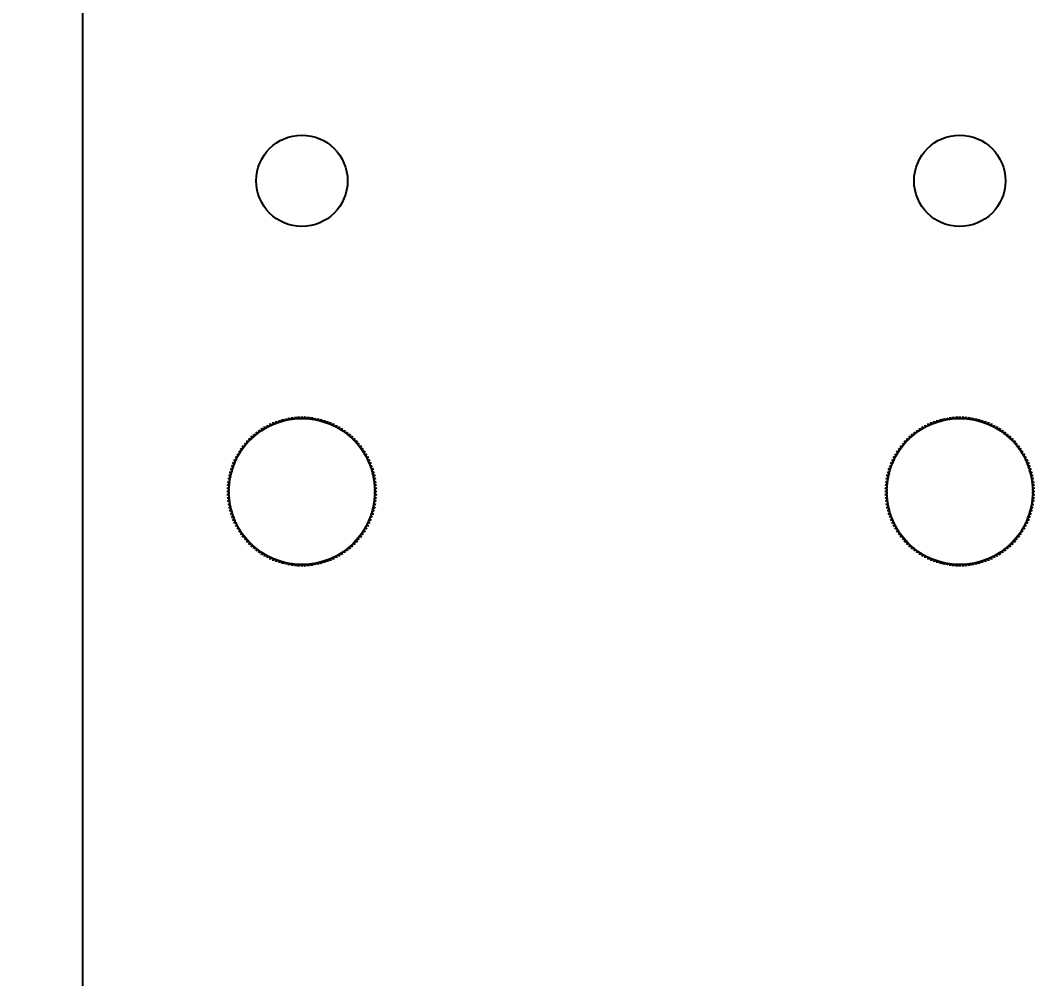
# Model space of a CAD drawing. Header units: millimetres. Extents: x 9226 to 36041, y 16031 to 21779.
# Drawn here: x 17905.92 to 17933.68, y 17742.42 to 17768.64 of the extents above; entities that cross this region are included whole.
import ezdxf

# ---------------------------------------------------------------- set-up
doc = ezdxf.new("R2010")
doc.units = ezdxf.units.MM
doc.layers.add('02___PRT_ALL_AXES', color=7, linetype='Continuous')
doc.styles.get("Standard").update_dxf_attribs({"font": 'arial.ttf'})
doc.dimstyles.new('ISO-15', dxfattribs={"dimtxt": 15, "dimasz": 4, "dimexe": 1.25, "dimexo": 5, "dimgap": 5, "dimtad": 1, "dimtoh": 1, "dimdec": 1, "dimdsep": 46, "dimtxsty": 'Standard', "dimcen": 2.5, "dimadec": 0, "dimazin": 0, "dimtfac": 1, "dimtdec": 1, "dimtmove": 0, "dimatfit": 3, "dimfxl": 1, "dimarcsym": 0})

# ---------------------------------------------------------------- blocks, each defined once
blk = doc.blocks.new('*D296')
at = {"color": 0, "lineweight": -2, "transparency": 16777216}
for p, q in [((17917.626, 17854.252), (17854.191, 17854.252)), ((17855.441, 17850.252), (17855.441, 17174.752)), ((17902.626, 17170.752), (17854.191, 17170.752))]:
    blk.add_line(p, q, dxfattribs=at)
at = {"color": 0, "transparency": 16777216}
for points in [[(17854.775, 17850.252), (17856.108, 17850.252), (17855.441, 17854.252)], [(17854.775, 17174.752), (17856.108, 17174.752), (17855.441, 17170.752)]]:
    blk.add_solid(points, dxfattribs=at)
at = {"layer": 'Defpoints', "color": 0, "transparency": 16777216}
for p in [(17922.626, 17854.252), (17855.441, 17170.752), (17907.626, 17170.752)]:
    blk.add_point(p, dxfattribs=at)
at = {"color": 0, "lineweight": -3, "transparency": 16777216, "insert": (17840.731, 17512.502), "char_height": 15, "attachment_point": 5, "rotation": 90}
blk.add_mtext('683.5mm [2\'-2 7/8"]', dxfattribs=at)

msp = doc.modelspace()

# ---------------------------------------------------------------- linework, layer by layer
at = {"color": 7, "linetype": 'Continuous', "lineweight": -3}
for p, q in [((17907.626, 17843.252), (17907.626, 17170.752)), ((17912.849, 17757.594), (17912.842, 17757.645)), ((17912.842, 17757.645), (17912.873, 17757.604)), ((17912.93, 17757.626), (17912.925, 17757.678)), ((17912.925, 17757.678), (17912.955, 17757.635)), ((17913.012, 17757.655), (17913.01, 17757.707)), ((17913.01, 17757.707), (17913.038, 17757.663)), ((17913.096, 17757.68), (17913.096, 17757.732)), ((17913.096, 17757.732), (17913.122, 17757.687)), ((17913.18, 17757.701), (17913.183, 17757.753)), ((17913.183, 17757.753), (17913.206, 17757.707)), ((17913.266, 17757.719), (17913.27, 17757.77)), ((17913.27, 17757.77), (17913.292, 17757.723)), ((17913.352, 17757.733), (17913.359, 17757.784)), ((17913.359, 17757.784), (17913.378, 17757.736)), ((17913.439, 17757.743), (17913.448, 17757.794)), ((17913.448, 17757.794), (17913.465, 17757.745)), ((17913.526, 17757.749), (17913.537, 17757.8)), ((17913.537, 17757.8), (17913.552, 17757.75)), ((17913.613, 17757.751), (17913.626, 17757.802)), ((17913.626, 17757.802), (17913.64, 17757.751)), ((17913.7, 17757.75), (17913.716, 17757.8)), ((17913.716, 17757.8), (17913.727, 17757.749)), ((17913.787, 17757.745), (17913.805, 17757.794)), ((17913.805, 17757.794), (17913.814, 17757.743)), ((17913.874, 17757.736), (17913.894, 17757.784)), ((17913.894, 17757.784), (17913.901, 17757.733)), ((17913.96, 17757.723), (17913.982, 17757.77)), ((17913.982, 17757.77), (17913.987, 17757.719)), ((17914.046, 17757.707), (17914.07, 17757.753)), ((17914.07, 17757.753), (17914.072, 17757.701)), ((17914.131, 17757.687), (17914.157, 17757.732)), ((17914.157, 17757.732), (17914.157, 17757.68)), ((17914.215, 17757.663), (17914.243, 17757.707)), ((17914.243, 17757.707), (17914.24, 17757.655)), ((17914.298, 17757.635), (17914.327, 17757.678)), ((17914.327, 17757.678), (17914.323, 17757.626)), ((17914.379, 17757.604), (17914.411, 17757.645)), ((17914.411, 17757.645), (17914.404, 17757.594)), ((17930.849, 17757.594), (17930.842, 17757.645)), ((17930.842, 17757.645), (17930.873, 17757.604)), ((17930.93, 17757.626), (17930.925, 17757.678)), ((17930.925, 17757.678), (17930.955, 17757.635)), ((17931.012, 17757.655), (17931.01, 17757.707)), ((17931.01, 17757.707), (17931.038, 17757.663)), ((17931.096, 17757.68), (17931.096, 17757.732)), ((17931.096, 17757.732), (17931.122, 17757.687)), ((17931.18, 17757.701), (17931.183, 17757.753)), ((17931.183, 17757.753), (17931.206, 17757.707)), ((17931.266, 17757.719), (17931.27, 17757.77)), ((17931.27, 17757.77), (17931.292, 17757.723)), ((17931.352, 17757.733), (17931.359, 17757.784)), ((17931.359, 17757.784), (17931.378, 17757.736)), ((17931.439, 17757.743), (17931.448, 17757.794)), ((17931.448, 17757.794), (17931.465, 17757.745)), ((17931.526, 17757.749), (17931.537, 17757.8)), ((17931.537, 17757.8), (17931.552, 17757.75)), ((17931.613, 17757.751), (17931.626, 17757.802)), ((17931.626, 17757.802), (17931.64, 17757.751)), ((17931.7, 17757.75), (17931.716, 17757.8)), ((17931.716, 17757.8), (17931.727, 17757.749)), ((17931.787, 17757.745), (17931.805, 17757.794)), ((17931.805, 17757.794), (17931.814, 17757.743)), ((17931.874, 17757.736), (17931.894, 17757.784)), ((17931.894, 17757.784), (17931.901, 17757.733)), ((17931.96, 17757.723), (17931.982, 17757.77)), ((17931.982, 17757.77), (17931.987, 17757.719)), ((17932.046, 17757.707), (17932.07, 17757.753)), ((17932.07, 17757.753), (17932.072, 17757.701)), ((17932.131, 17757.687), (17932.157, 17757.732)), ((17932.157, 17757.732), (17932.157, 17757.68)), ((17932.215, 17757.663), (17932.243, 17757.707)), ((17932.243, 17757.707), (17932.24, 17757.655)), ((17932.298, 17757.635), (17932.327, 17757.678)), ((17932.327, 17757.678), (17932.323, 17757.626)), ((17932.379, 17757.604), (17932.411, 17757.645)), ((17932.411, 17757.645), (17932.404, 17757.594)), ((17912.398, 17757.33), (17912.378, 17757.378)), ((17912.378, 17757.378), (17912.419, 17757.346)), ((17912.468, 17757.382), (17912.45, 17757.431)), ((17912.45, 17757.431), (17912.49, 17757.397)), ((17912.54, 17757.431), (17912.525, 17757.48)), ((17912.525, 17757.48), (17912.563, 17757.445)), ((17912.615, 17757.477), (17912.601, 17757.527)), ((17912.601, 17757.527), (17912.638, 17757.49)), ((17912.691, 17757.519), (17912.68, 17757.57)), ((17912.68, 17757.57), (17912.715, 17757.532)), ((17912.769, 17757.558), (17912.76, 17757.609)), ((17912.76, 17757.609), (17912.793, 17757.57)), ((17914.459, 17757.57), (17914.493, 17757.609)), ((17914.493, 17757.609), (17914.484, 17757.558)), ((17914.538, 17757.532), (17914.573, 17757.57)), ((17914.573, 17757.57), (17914.562, 17757.519)), ((17914.615, 17757.49), (17914.651, 17757.527)), ((17914.651, 17757.527), (17914.638, 17757.477)), ((17914.69, 17757.445), (17914.728, 17757.48)), ((17914.728, 17757.48), (17914.712, 17757.431)), ((17914.762, 17757.397), (17914.802, 17757.431)), ((17914.802, 17757.431), (17914.784, 17757.382)), ((17914.833, 17757.346), (17914.874, 17757.378)), ((17914.874, 17757.378), (17914.854, 17757.33)), ((17930.398, 17757.33), (17930.378, 17757.378)), ((17930.378, 17757.378), (17930.419, 17757.346)), ((17930.468, 17757.382), (17930.45, 17757.431)), ((17930.45, 17757.431), (17930.49, 17757.397)), ((17930.54, 17757.431), (17930.525, 17757.48)), ((17930.525, 17757.48), (17930.563, 17757.445)), ((17930.615, 17757.477), (17930.601, 17757.527)), ((17930.601, 17757.527), (17930.638, 17757.49)), ((17930.691, 17757.519), (17930.68, 17757.57)), ((17930.68, 17757.57), (17930.715, 17757.532)), ((17930.769, 17757.558), (17930.76, 17757.609)), ((17930.76, 17757.609), (17930.793, 17757.57)), ((17932.459, 17757.57), (17932.493, 17757.609)), ((17932.493, 17757.609), (17932.484, 17757.558)), ((17932.538, 17757.532), (17932.573, 17757.57)), ((17932.573, 17757.57), (17932.562, 17757.519)), ((17932.615, 17757.49), (17932.651, 17757.527)), ((17932.651, 17757.527), (17932.638, 17757.477)), ((17932.69, 17757.445), (17932.728, 17757.48)), ((17932.728, 17757.48), (17932.712, 17757.431)), ((17932.762, 17757.397), (17932.802, 17757.431)), ((17932.802, 17757.431), (17932.784, 17757.382)), ((17932.833, 17757.346), (17932.874, 17757.378)), ((17932.874, 17757.378), (17932.854, 17757.33)), ((17912.086, 17757.027), (17912.056, 17757.069)), ((17912.056, 17757.069), (17912.103, 17757.047)), ((17912.143, 17757.093), (17912.115, 17757.136)), ((17912.115, 17757.136), (17912.161, 17757.113)), ((17912.203, 17757.156), (17912.177, 17757.201)), ((17912.177, 17757.201), (17912.222, 17757.175)), ((17912.265, 17757.217), (17912.241, 17757.263)), ((17912.241, 17757.263), (17912.285, 17757.235)), ((17912.33, 17757.275), (17912.309, 17757.322)), ((17912.309, 17757.322), (17912.351, 17757.292)), ((17914.902, 17757.292), (17914.944, 17757.322)), ((17914.944, 17757.322), (17914.922, 17757.275)), ((17914.968, 17757.235), (17915.011, 17757.263)), ((17915.011, 17757.263), (17914.987, 17757.217)), ((17915.031, 17757.175), (17915.076, 17757.201)), ((17915.076, 17757.201), (17915.05, 17757.156)), ((17915.092, 17757.113), (17915.138, 17757.136)), ((17915.138, 17757.136), (17915.11, 17757.093)), ((17915.15, 17757.047), (17915.197, 17757.069)), ((17915.197, 17757.069), (17915.167, 17757.027)), ((17930.086, 17757.027), (17930.056, 17757.069)), ((17930.056, 17757.069), (17930.103, 17757.047)), ((17930.143, 17757.093), (17930.115, 17757.136)), ((17930.115, 17757.136), (17930.161, 17757.113)), ((17930.203, 17757.156), (17930.177, 17757.201)), ((17930.177, 17757.201), (17930.222, 17757.175)), ((17930.265, 17757.217), (17930.241, 17757.263)), ((17930.241, 17757.263), (17930.285, 17757.235)), ((17930.33, 17757.275), (17930.309, 17757.322)), ((17930.309, 17757.322), (17930.351, 17757.292)), ((17932.902, 17757.292), (17932.944, 17757.322)), ((17932.944, 17757.322), (17932.922, 17757.275)), ((17932.968, 17757.235), (17933.011, 17757.263)), ((17933.011, 17757.263), (17932.987, 17757.217)), ((17933.031, 17757.175), (17933.076, 17757.201)), ((17933.076, 17757.201), (17933.05, 17757.156)), ((17933.092, 17757.113), (17933.138, 17757.136)), ((17933.138, 17757.136), (17933.11, 17757.093)), ((17933.15, 17757.047), (17933.197, 17757.069)), ((17933.197, 17757.069), (17933.167, 17757.027)), ((17911.932, 17756.815), (17911.897, 17756.853)), ((17911.897, 17756.853), (17911.947, 17756.837)), ((17911.98, 17756.888), (17911.947, 17756.927)), ((17911.947, 17756.927), (17911.996, 17756.91)), ((17912.031, 17756.958), (17912, 17756.999)), ((17912, 17756.999), (17912.048, 17756.98)), ((17915.205, 17756.98), (17915.253, 17756.999)), ((17915.253, 17756.999), (17915.221, 17756.958)), ((17915.257, 17756.91), (17915.306, 17756.927)), ((17915.306, 17756.927), (17915.272, 17756.888)), ((17915.306, 17756.837), (17915.355, 17756.853)), ((17915.355, 17756.853), (17915.32, 17756.815)), ((17929.932, 17756.815), (17929.897, 17756.853)), ((17929.897, 17756.853), (17929.947, 17756.837)), ((17929.98, 17756.888), (17929.947, 17756.927)), ((17929.947, 17756.927), (17929.996, 17756.91)), ((17930.031, 17756.958), (17930, 17756.999)), ((17930, 17756.999), (17930.048, 17756.98)), ((17933.205, 17756.98), (17933.253, 17756.999)), ((17933.253, 17756.999), (17933.221, 17756.958)), ((17933.257, 17756.91), (17933.306, 17756.927)), ((17933.306, 17756.927), (17933.272, 17756.888)), ((17933.306, 17756.837), (17933.355, 17756.853)), ((17933.355, 17756.853), (17933.32, 17756.815)), ((17911.773, 17756.504), (17911.732, 17756.536)), ((17911.732, 17756.536), (17911.784, 17756.529)), ((17911.808, 17756.585), (17911.768, 17756.618)), ((17911.768, 17756.618), (17911.819, 17756.609)), ((17911.846, 17756.663), (17911.808, 17756.698)), ((17911.808, 17756.698), (17911.858, 17756.687)), ((17911.888, 17756.74), (17911.851, 17756.777)), ((17911.851, 17756.777), (17911.901, 17756.763)), ((17915.352, 17756.763), (17915.402, 17756.777)), ((17915.402, 17756.777), (17915.365, 17756.74)), ((17915.394, 17756.687), (17915.445, 17756.698)), ((17915.445, 17756.698), (17915.406, 17756.663)), ((17915.433, 17756.609), (17915.484, 17756.618)), ((17915.484, 17756.618), (17915.444, 17756.585)), ((17915.469, 17756.529), (17915.52, 17756.536)), ((17915.52, 17756.536), (17915.479, 17756.504)), ((17929.773, 17756.504), (17929.732, 17756.536)), ((17929.732, 17756.536), (17929.784, 17756.529)), ((17929.808, 17756.585), (17929.768, 17756.618)), ((17929.768, 17756.618), (17929.819, 17756.609)), ((17929.846, 17756.663), (17929.808, 17756.698)), ((17929.808, 17756.698), (17929.858, 17756.687)), ((17929.888, 17756.74), (17929.851, 17756.777)), ((17929.851, 17756.777), (17929.901, 17756.763)), ((17933.352, 17756.763), (17933.402, 17756.777)), ((17933.402, 17756.777), (17933.365, 17756.74)), ((17933.394, 17756.687), (17933.445, 17756.698)), ((17933.445, 17756.698), (17933.406, 17756.663)), ((17933.433, 17756.609), (17933.484, 17756.618)), ((17933.484, 17756.618), (17933.444, 17756.585)), ((17933.469, 17756.529), (17933.52, 17756.536)), ((17933.52, 17756.536), (17933.479, 17756.504)), ((17911.691, 17756.256), (17911.646, 17756.282)), ((17911.646, 17756.282), (17911.698, 17756.282)), ((17911.715, 17756.34), (17911.671, 17756.368)), ((17911.671, 17756.368), (17911.723, 17756.366)), ((17911.742, 17756.423), (17911.7, 17756.453)), ((17911.7, 17756.453), (17911.751, 17756.448)), ((17915.501, 17756.448), (17915.553, 17756.453)), ((17915.553, 17756.453), (17915.51, 17756.423)), ((17915.53, 17756.366), (17915.581, 17756.368)), ((17915.581, 17756.368), (17915.538, 17756.34)), ((17915.555, 17756.282), (17915.606, 17756.282)), ((17915.606, 17756.282), (17915.562, 17756.256)), ((17929.691, 17756.256), (17929.646, 17756.282)), ((17929.646, 17756.282), (17929.698, 17756.282)), ((17929.715, 17756.34), (17929.671, 17756.368)), ((17929.671, 17756.368), (17929.723, 17756.366)), ((17929.742, 17756.423), (17929.7, 17756.453)), ((17929.7, 17756.453), (17929.751, 17756.448)), ((17933.501, 17756.448), (17933.553, 17756.453)), ((17933.553, 17756.453), (17933.51, 17756.423)), ((17933.53, 17756.366), (17933.581, 17756.368)), ((17933.581, 17756.368), (17933.538, 17756.34)), ((17933.555, 17756.282), (17933.606, 17756.282)), ((17933.606, 17756.282), (17933.562, 17756.256)), ((17911.594, 17756.019), (17911.645, 17756.026)), ((17911.642, 17755.999), (17911.594, 17756.019)), ((17911.607, 17756.107), (17911.659, 17756.112)), ((17911.654, 17756.086), (17911.607, 17756.107)), ((17911.625, 17756.195), (17911.677, 17756.197)), ((17911.671, 17756.171), (17911.625, 17756.195)), ((17915.576, 17756.197), (17915.628, 17756.195)), ((17915.628, 17756.195), (17915.582, 17756.171)), ((17915.593, 17756.112), (17915.645, 17756.107)), ((17915.645, 17756.107), (17915.598, 17756.086)), ((17915.607, 17756.026), (17915.659, 17756.019)), ((17915.659, 17756.019), (17915.611, 17755.999)), ((17929.594, 17756.019), (17929.645, 17756.026)), ((17929.642, 17755.999), (17929.594, 17756.019)), ((17929.607, 17756.107), (17929.659, 17756.112)), ((17929.654, 17756.086), (17929.607, 17756.107)), ((17929.625, 17756.195), (17929.677, 17756.197)), ((17929.671, 17756.171), (17929.625, 17756.195)), ((17933.576, 17756.197), (17933.628, 17756.195)), ((17933.628, 17756.195), (17933.582, 17756.171)), ((17933.593, 17756.112), (17933.645, 17756.107)), ((17933.645, 17756.107), (17933.598, 17756.086)), ((17933.607, 17756.026), (17933.659, 17756.019)), ((17933.659, 17756.019), (17933.611, 17755.999)), ((17911.576, 17755.752), (17911.626, 17755.765)), ((17911.626, 17755.738), (17911.576, 17755.752)), ((17911.578, 17755.841), (17911.629, 17755.852)), ((17911.628, 17755.825), (17911.578, 17755.841)), ((17911.578, 17755.662), (17911.628, 17755.678)), ((17911.584, 17755.93), (17911.635, 17755.939)), ((17911.633, 17755.912), (17911.584, 17755.93)), ((17915.617, 17755.939), (17915.668, 17755.93)), ((17915.668, 17755.93), (17915.62, 17755.912)), ((17915.624, 17755.852), (17915.674, 17755.841)), ((17915.674, 17755.841), (17915.625, 17755.825)), ((17915.625, 17755.678), (17915.674, 17755.662)), ((17915.626, 17755.765), (17915.676, 17755.752)), ((17915.676, 17755.752), (17915.626, 17755.738)), ((17929.576, 17755.752), (17929.626, 17755.765)), ((17929.626, 17755.738), (17929.576, 17755.752)), ((17929.578, 17755.841), (17929.629, 17755.852)), ((17929.628, 17755.825), (17929.578, 17755.841)), ((17929.578, 17755.662), (17929.628, 17755.678)), ((17929.584, 17755.93), (17929.635, 17755.939)), ((17929.633, 17755.912), (17929.584, 17755.93)), ((17933.617, 17755.939), (17933.668, 17755.93)), ((17933.668, 17755.93), (17933.62, 17755.912)), ((17933.624, 17755.852), (17933.674, 17755.841)), ((17933.674, 17755.841), (17933.625, 17755.825)), ((17933.625, 17755.678), (17933.674, 17755.662)), ((17933.626, 17755.765), (17933.676, 17755.752)), ((17933.676, 17755.752), (17933.626, 17755.738)), ((17911.629, 17755.651), (17911.578, 17755.662)), ((17911.584, 17755.573), (17911.633, 17755.591)), ((17911.635, 17755.564), (17911.584, 17755.573)), ((17911.594, 17755.484), (17911.642, 17755.504)), ((17911.645, 17755.477), (17911.594, 17755.484)), ((17911.607, 17755.396), (17911.654, 17755.417)), ((17911.659, 17755.391), (17911.607, 17755.396)), ((17915.645, 17755.396), (17915.593, 17755.391)), ((17915.598, 17755.417), (17915.645, 17755.396)), ((17915.659, 17755.484), (17915.607, 17755.477)), ((17915.611, 17755.504), (17915.659, 17755.484)), ((17915.668, 17755.573), (17915.617, 17755.564)), ((17915.62, 17755.591), (17915.668, 17755.573)), ((17915.674, 17755.662), (17915.624, 17755.651)), ((17929.629, 17755.651), (17929.578, 17755.662)), ((17929.584, 17755.573), (17929.633, 17755.591)), ((17929.635, 17755.564), (17929.584, 17755.573)), ((17929.594, 17755.484), (17929.642, 17755.504)), ((17929.645, 17755.477), (17929.594, 17755.484)), ((17929.607, 17755.396), (17929.654, 17755.417)), ((17929.659, 17755.391), (17929.607, 17755.396)), ((17933.645, 17755.396), (17933.593, 17755.391)), ((17933.598, 17755.417), (17933.645, 17755.396)), ((17933.659, 17755.484), (17933.607, 17755.477)), ((17933.611, 17755.504), (17933.659, 17755.484)), ((17933.668, 17755.573), (17933.617, 17755.564)), ((17933.62, 17755.591), (17933.668, 17755.573)), ((17933.674, 17755.662), (17933.624, 17755.651)), ((17911.625, 17755.308), (17911.671, 17755.332)), ((17911.677, 17755.306), (17911.625, 17755.308)), ((17911.646, 17755.221), (17911.691, 17755.247)), ((17911.698, 17755.221), (17911.646, 17755.221)), ((17911.671, 17755.135), (17911.715, 17755.163)), ((17911.723, 17755.137), (17911.671, 17755.135)), ((17915.581, 17755.135), (17915.53, 17755.137)), ((17915.538, 17755.163), (17915.581, 17755.135)), ((17915.606, 17755.221), (17915.555, 17755.221)), ((17915.562, 17755.247), (17915.606, 17755.221)), ((17915.628, 17755.308), (17915.576, 17755.306)), ((17915.582, 17755.332), (17915.628, 17755.308)), ((17929.625, 17755.308), (17929.671, 17755.332)), ((17929.677, 17755.306), (17929.625, 17755.308)), ((17929.646, 17755.221), (17929.691, 17755.247)), ((17929.698, 17755.221), (17929.646, 17755.221)), ((17929.671, 17755.135), (17929.715, 17755.163)), ((17929.723, 17755.137), (17929.671, 17755.135)), ((17933.581, 17755.135), (17933.53, 17755.137)), ((17933.538, 17755.163), (17933.581, 17755.135)), ((17933.606, 17755.221), (17933.555, 17755.221)), ((17933.562, 17755.247), (17933.606, 17755.221)), ((17933.628, 17755.308), (17933.576, 17755.306)), ((17933.582, 17755.332), (17933.628, 17755.308)), ((17911.7, 17755.05), (17911.742, 17755.08)), ((17911.751, 17755.055), (17911.7, 17755.05)), ((17911.732, 17754.967), (17911.773, 17754.999)), ((17911.784, 17754.974), (17911.732, 17754.967)), ((17911.768, 17754.885), (17911.808, 17754.918)), ((17911.819, 17754.894), (17911.768, 17754.885)), ((17915.484, 17754.885), (17915.433, 17754.894)), ((17915.444, 17754.918), (17915.484, 17754.885)), ((17915.52, 17754.967), (17915.469, 17754.974)), ((17915.479, 17754.999), (17915.52, 17754.967)), ((17915.553, 17755.05), (17915.501, 17755.055)), ((17915.51, 17755.08), (17915.553, 17755.05)), ((17929.7, 17755.05), (17929.742, 17755.08)), ((17929.751, 17755.055), (17929.7, 17755.05)), ((17929.732, 17754.967), (17929.773, 17754.999)), ((17929.784, 17754.974), (17929.732, 17754.967)), ((17929.768, 17754.885), (17929.808, 17754.918)), ((17929.819, 17754.894), (17929.768, 17754.885)), ((17933.484, 17754.885), (17933.433, 17754.894)), ((17933.444, 17754.918), (17933.484, 17754.885)), ((17933.52, 17754.967), (17933.469, 17754.974)), ((17933.479, 17754.999), (17933.52, 17754.967)), ((17933.553, 17755.05), (17933.501, 17755.055)), ((17933.51, 17755.08), (17933.553, 17755.05)), ((17911.808, 17754.805), (17911.846, 17754.84)), ((17911.858, 17754.816), (17911.808, 17754.805)), ((17911.851, 17754.727), (17911.888, 17754.763)), ((17911.901, 17754.74), (17911.851, 17754.727)), ((17911.897, 17754.65), (17911.932, 17754.688)), ((17911.947, 17754.666), (17911.897, 17754.65)), ((17911.947, 17754.576), (17911.98, 17754.615)), ((17911.996, 17754.593), (17911.947, 17754.576)), ((17915.306, 17754.576), (17915.257, 17754.593)), ((17915.272, 17754.615), (17915.306, 17754.576)), ((17915.355, 17754.65), (17915.306, 17754.666)), ((17915.32, 17754.688), (17915.355, 17754.65)), ((17915.402, 17754.727), (17915.352, 17754.74)), ((17915.365, 17754.763), (17915.402, 17754.727)), ((17915.445, 17754.805), (17915.394, 17754.816)), ((17915.406, 17754.84), (17915.445, 17754.805)), ((17929.808, 17754.805), (17929.846, 17754.84)), ((17929.858, 17754.816), (17929.808, 17754.805)), ((17929.851, 17754.727), (17929.888, 17754.763)), ((17929.901, 17754.74), (17929.851, 17754.727)), ((17929.897, 17754.65), (17929.932, 17754.688)), ((17929.947, 17754.666), (17929.897, 17754.65)), ((17929.947, 17754.576), (17929.98, 17754.615)), ((17929.996, 17754.593), (17929.947, 17754.576)), ((17933.306, 17754.576), (17933.257, 17754.593)), ((17933.272, 17754.615), (17933.306, 17754.576)), ((17933.355, 17754.65), (17933.306, 17754.666)), ((17933.32, 17754.688), (17933.355, 17754.65)), ((17933.402, 17754.727), (17933.352, 17754.74)), ((17933.365, 17754.763), (17933.402, 17754.727)), ((17933.445, 17754.805), (17933.394, 17754.816)), ((17933.406, 17754.84), (17933.445, 17754.805)), ((17912, 17754.504), (17912.031, 17754.545)), ((17912.048, 17754.523), (17912, 17754.504)), ((17912.056, 17754.434), (17912.086, 17754.476)), ((17912.103, 17754.456), (17912.056, 17754.434)), ((17912.115, 17754.367), (17912.143, 17754.41)), ((17912.161, 17754.39), (17912.115, 17754.367)), ((17912.177, 17754.302), (17912.203, 17754.347)), ((17912.222, 17754.328), (17912.177, 17754.302)), ((17912.241, 17754.24), (17912.265, 17754.286)), ((17914.987, 17754.286), (17915.011, 17754.24)), ((17915.076, 17754.302), (17915.031, 17754.328)), ((17915.05, 17754.347), (17915.076, 17754.302)), ((17915.138, 17754.367), (17915.092, 17754.39)), ((17915.11, 17754.41), (17915.138, 17754.367)), ((17915.197, 17754.434), (17915.15, 17754.456)), ((17915.167, 17754.476), (17915.197, 17754.434)), ((17915.253, 17754.504), (17915.205, 17754.523)), ((17915.221, 17754.545), (17915.253, 17754.504)), ((17930, 17754.504), (17930.031, 17754.545)), ((17930.048, 17754.523), (17930, 17754.504)), ((17930.056, 17754.434), (17930.086, 17754.476)), ((17930.103, 17754.456), (17930.056, 17754.434)), ((17930.115, 17754.367), (17930.143, 17754.41)), ((17930.161, 17754.39), (17930.115, 17754.367)), ((17930.177, 17754.302), (17930.203, 17754.347)), ((17930.222, 17754.328), (17930.177, 17754.302)), ((17930.241, 17754.24), (17930.265, 17754.286)), ((17932.987, 17754.286), (17933.011, 17754.24)), ((17933.076, 17754.302), (17933.031, 17754.328)), ((17933.05, 17754.347), (17933.076, 17754.302)), ((17933.138, 17754.367), (17933.092, 17754.39)), ((17933.11, 17754.41), (17933.138, 17754.367)), ((17933.197, 17754.434), (17933.15, 17754.456)), ((17933.167, 17754.476), (17933.197, 17754.434)), ((17933.253, 17754.504), (17933.205, 17754.523)), ((17933.221, 17754.545), (17933.253, 17754.504)), ((17912.285, 17754.268), (17912.241, 17754.24)), ((17912.309, 17754.181), (17912.33, 17754.228)), ((17912.351, 17754.211), (17912.309, 17754.181)), ((17912.378, 17754.125), (17912.398, 17754.173)), ((17912.419, 17754.157), (17912.378, 17754.125)), ((17912.45, 17754.072), (17912.468, 17754.121)), ((17912.49, 17754.106), (17912.45, 17754.072)), ((17912.525, 17754.023), (17912.54, 17754.072)), ((17912.563, 17754.058), (17912.525, 17754.023)), ((17912.601, 17753.976), (17912.615, 17754.026)), ((17912.638, 17754.013), (17912.601, 17753.976)), ((17914.651, 17753.976), (17914.615, 17754.013)), ((17914.638, 17754.026), (17914.651, 17753.976)), ((17914.728, 17754.023), (17914.69, 17754.058)), ((17914.712, 17754.072), (17914.728, 17754.023)), ((17914.802, 17754.072), (17914.762, 17754.106)), ((17914.784, 17754.121), (17914.802, 17754.072)), ((17914.874, 17754.125), (17914.833, 17754.157)), ((17914.854, 17754.173), (17914.874, 17754.125)), ((17914.944, 17754.181), (17914.902, 17754.211)), ((17914.922, 17754.228), (17914.944, 17754.181)), ((17915.011, 17754.24), (17914.968, 17754.268)), ((17930.285, 17754.268), (17930.241, 17754.24)), ((17930.309, 17754.181), (17930.33, 17754.228)), ((17930.351, 17754.211), (17930.309, 17754.181)), ((17930.378, 17754.125), (17930.398, 17754.173)), ((17930.419, 17754.157), (17930.378, 17754.125)), ((17930.45, 17754.072), (17930.468, 17754.121)), ((17930.49, 17754.106), (17930.45, 17754.072)), ((17930.525, 17754.023), (17930.54, 17754.072)), ((17930.563, 17754.058), (17930.525, 17754.023)), ((17930.601, 17753.976), (17930.615, 17754.026)), ((17930.638, 17754.013), (17930.601, 17753.976)), ((17932.651, 17753.976), (17932.615, 17754.013)), ((17932.638, 17754.026), (17932.651, 17753.976)), ((17932.728, 17754.023), (17932.69, 17754.058)), ((17932.712, 17754.072), (17932.728, 17754.023)), ((17932.802, 17754.072), (17932.762, 17754.106)), ((17932.784, 17754.121), (17932.802, 17754.072)), ((17932.874, 17754.125), (17932.833, 17754.157)), ((17932.854, 17754.173), (17932.874, 17754.125)), ((17932.944, 17754.181), (17932.902, 17754.211)), ((17932.922, 17754.228), (17932.944, 17754.181)), ((17933.011, 17754.24), (17932.968, 17754.268)), ((17912.68, 17753.933), (17912.691, 17753.984)), ((17912.715, 17753.971), (17912.68, 17753.933)), ((17912.76, 17753.894), (17912.769, 17753.945)), ((17912.793, 17753.933), (17912.76, 17753.894)), ((17912.842, 17753.858), (17912.849, 17753.909)), ((17912.873, 17753.899), (17912.842, 17753.858)), ((17912.925, 17753.825), (17912.93, 17753.877)), ((17912.955, 17753.868), (17912.925, 17753.825)), ((17913.01, 17753.796), (17913.012, 17753.848)), ((17913.038, 17753.84), (17913.01, 17753.796)), ((17913.096, 17753.771), (17913.096, 17753.823)), ((17913.122, 17753.816), (17913.096, 17753.771)), ((17913.183, 17753.75), (17913.18, 17753.802)), ((17913.206, 17753.796), (17913.183, 17753.75)), ((17913.27, 17753.733), (17913.266, 17753.784)), ((17913.292, 17753.78), (17913.27, 17753.733)), ((17913.359, 17753.719), (17913.352, 17753.77)), ((17913.378, 17753.767), (17913.359, 17753.719)), ((17913.448, 17753.709), (17913.439, 17753.76)), ((17913.465, 17753.758), (17913.448, 17753.709)), ((17913.537, 17753.703), (17913.526, 17753.754)), ((17913.552, 17753.753), (17913.537, 17753.703)), ((17913.626, 17753.702), (17913.613, 17753.752)), ((17913.64, 17753.752), (17913.626, 17753.702)), ((17913.716, 17753.703), (17913.7, 17753.753)), ((17913.727, 17753.754), (17913.716, 17753.703)), ((17913.805, 17753.709), (17913.787, 17753.758)), ((17913.814, 17753.76), (17913.805, 17753.709)), ((17913.894, 17753.719), (17913.874, 17753.767)), ((17913.901, 17753.77), (17913.894, 17753.719)), ((17913.982, 17753.733), (17913.96, 17753.78)), ((17913.987, 17753.784), (17913.982, 17753.733)), ((17914.07, 17753.75), (17914.046, 17753.796)), ((17914.072, 17753.802), (17914.07, 17753.75)), ((17914.157, 17753.771), (17914.131, 17753.816)), ((17914.157, 17753.823), (17914.157, 17753.771)), ((17914.243, 17753.796), (17914.215, 17753.84)), ((17914.24, 17753.848), (17914.243, 17753.796)), ((17914.327, 17753.825), (17914.298, 17753.868)), ((17914.323, 17753.877), (17914.327, 17753.825)), ((17914.411, 17753.858), (17914.379, 17753.899)), ((17914.404, 17753.909), (17914.411, 17753.858)), ((17914.493, 17753.894), (17914.459, 17753.933)), ((17914.484, 17753.945), (17914.493, 17753.894)), ((17914.573, 17753.933), (17914.538, 17753.971)), ((17914.562, 17753.984), (17914.573, 17753.933)), ((17930.68, 17753.933), (17930.691, 17753.984)), ((17930.715, 17753.971), (17930.68, 17753.933)), ((17930.76, 17753.894), (17930.769, 17753.945)), ((17930.793, 17753.933), (17930.76, 17753.894)), ((17930.842, 17753.858), (17930.849, 17753.909)), ((17930.873, 17753.899), (17930.842, 17753.858)), ((17930.925, 17753.825), (17930.93, 17753.877)), ((17930.955, 17753.868), (17930.925, 17753.825)), ((17931.01, 17753.796), (17931.012, 17753.848)), ((17931.038, 17753.84), (17931.01, 17753.796)), ((17931.096, 17753.771), (17931.096, 17753.823)), ((17931.122, 17753.816), (17931.096, 17753.771)), ((17931.183, 17753.75), (17931.18, 17753.802)), ((17931.206, 17753.796), (17931.183, 17753.75)), ((17931.27, 17753.733), (17931.266, 17753.784)), ((17931.292, 17753.78), (17931.27, 17753.733)), ((17931.359, 17753.719), (17931.352, 17753.77)), ((17931.378, 17753.767), (17931.359, 17753.719)), ((17931.448, 17753.709), (17931.439, 17753.76)), ((17931.465, 17753.758), (17931.448, 17753.709)), ((17931.537, 17753.703), (17931.526, 17753.754)), ((17931.552, 17753.753), (17931.537, 17753.703)), ((17931.626, 17753.702), (17931.613, 17753.752)), ((17931.64, 17753.752), (17931.626, 17753.702)), ((17931.716, 17753.703), (17931.7, 17753.753)), ((17931.727, 17753.754), (17931.716, 17753.703)), ((17931.805, 17753.709), (17931.787, 17753.758)), ((17931.814, 17753.76), (17931.805, 17753.709)), ((17931.894, 17753.719), (17931.874, 17753.767)), ((17931.901, 17753.77), (17931.894, 17753.719)), ((17931.982, 17753.733), (17931.96, 17753.78)), ((17931.987, 17753.784), (17931.982, 17753.733)), ((17932.07, 17753.75), (17932.046, 17753.796)), ((17932.072, 17753.802), (17932.07, 17753.75)), ((17932.157, 17753.771), (17932.131, 17753.816)), ((17932.157, 17753.823), (17932.157, 17753.771)), ((17932.243, 17753.796), (17932.215, 17753.84)), ((17932.24, 17753.848), (17932.243, 17753.796)), ((17932.327, 17753.825), (17932.298, 17753.868)), ((17932.323, 17753.877), (17932.327, 17753.825)), ((17932.411, 17753.858), (17932.379, 17753.899)), ((17932.404, 17753.909), (17932.411, 17753.858)), ((17932.493, 17753.894), (17932.459, 17753.933)), ((17932.484, 17753.945), (17932.493, 17753.894)), ((17932.573, 17753.933), (17932.538, 17753.971)), ((17932.562, 17753.984), (17932.573, 17753.933))]:
    msp.add_line(p, q, dxfattribs=at)
for centre, start, end in [((17913.626, 17755.752), 110.3842, 112.1158), ((17913.626, 17755.752), 107.8842, 109.6158), ((17913.626, 17755.752), 105.3842, 107.1158), ((17913.626, 17755.752), 102.8842, 104.6158), ((17913.626, 17755.752), 100.3842, 102.1158), ((17913.626, 17755.752), 97.8842, 99.6158), ((17913.626, 17755.752), 95.3842, 97.1158), ((17913.626, 17755.752), 92.8842, 94.6158), ((17913.626, 17755.752), 90.3842, 92.1158), ((17913.626, 17755.752), 87.8842, 89.6158), ((17913.626, 17755.752), 85.3842, 87.1158), ((17913.626, 17755.752), 82.8842, 84.6158), ((17913.626, 17755.752), 80.3842, 82.1158), ((17913.626, 17755.752), 77.8842, 79.6158), ((17913.626, 17755.752), 75.3842, 77.1158), ((17913.626, 17755.752), 72.8842, 74.6158), ((17913.626, 17755.752), 70.3842, 72.1158), ((17913.626, 17755.752), 67.8842, 69.6158), ((17931.626, 17755.752), 110.3842, 112.1158), ((17931.626, 17755.752), 107.8842, 109.6158), ((17931.626, 17755.752), 105.3842, 107.1158), ((17931.626, 17755.752), 102.8842, 104.6158), ((17931.626, 17755.752), 100.3842, 102.1158), ((17931.626, 17755.752), 97.8842, 99.6158), ((17931.626, 17755.752), 95.3842, 97.1158), ((17931.626, 17755.752), 92.8842, 94.6158), ((17931.626, 17755.752), 90.3842, 92.1158), ((17931.626, 17755.752), 87.8842, 89.6158), ((17931.626, 17755.752), 85.3842, 87.1158), ((17931.626, 17755.752), 82.8842, 84.6158), ((17931.626, 17755.752), 80.3842, 82.1158), ((17931.626, 17755.752), 77.8842, 79.6158), ((17931.626, 17755.752), 75.3842, 77.1158), ((17931.626, 17755.752), 72.8842, 74.6158), ((17931.626, 17755.752), 70.3842, 72.1158), ((17931.626, 17755.752), 67.8842, 69.6158), ((17913.626, 17755.752), 125.3842, 127.1158), ((17913.626, 17755.752), 122.8842, 124.6158), ((17913.626, 17755.752), 120.3842, 122.1158), ((17913.626, 17755.752), 117.8842, 119.6158), ((17913.626, 17755.752), 115.3842, 117.1158), ((17913.626, 17755.752), 112.8842, 114.6158), ((17913.626, 17755.752), 65.3842, 67.1158), ((17913.626, 17755.752), 62.8842, 64.6158), ((17913.626, 17755.752), 60.3842, 62.1158), ((17913.626, 17755.752), 57.8842, 59.6158), ((17913.626, 17755.752), 55.3842, 57.1158), ((17913.626, 17755.752), 52.8842, 54.6158), ((17931.626, 17755.752), 125.3842, 127.1158), ((17931.626, 17755.752), 122.8842, 124.6158), ((17931.626, 17755.752), 120.3842, 122.1158), ((17931.626, 17755.752), 117.8842, 119.6158), ((17931.626, 17755.752), 115.3842, 117.1158), ((17931.626, 17755.752), 112.8842, 114.6158), ((17931.626, 17755.752), 65.3842, 67.1158), ((17931.626, 17755.752), 62.8842, 64.6158), ((17931.626, 17755.752), 60.3842, 62.1158), ((17931.626, 17755.752), 57.8842, 59.6158), ((17931.626, 17755.752), 55.3842, 57.1158), ((17931.626, 17755.752), 52.8842, 54.6158), ((17913.626, 17755.752), 137.8842, 139.6158), ((17913.626, 17755.752), 135.3842, 137.1158), ((17913.626, 17755.752), 132.8842, 134.6158), ((17913.626, 17755.752), 130.3842, 132.1158), ((17913.626, 17755.752), 127.8842, 129.6158), ((17913.626, 17755.752), 50.3842, 52.1158), ((17913.626, 17755.752), 47.8842, 49.6158), ((17913.626, 17755.752), 45.3842, 47.1158), ((17913.626, 17755.752), 42.8842, 44.6158), ((17913.626, 17755.752), 40.3842, 42.1158), ((17931.626, 17755.752), 137.8842, 139.6158), ((17931.626, 17755.752), 135.3842, 137.1158), ((17931.626, 17755.752), 132.8842, 134.6158), ((17931.626, 17755.752), 130.3842, 132.1158), ((17931.626, 17755.752), 127.8842, 129.6158), ((17931.626, 17755.752), 50.3842, 52.1158), ((17931.626, 17755.752), 47.8842, 49.6158), ((17931.626, 17755.752), 45.3842, 47.1158), ((17931.626, 17755.752), 42.8842, 44.6158), ((17931.626, 17755.752), 40.3842, 42.1158), ((17913.626, 17755.752), 147.8842, 149.6158), ((17913.626, 17755.752), 145.3842, 147.1158), ((17913.626, 17755.752), 142.8842, 144.6158), ((17913.626, 17755.752), 140.3842, 142.1158), ((17913.626, 17755.752), 37.8842, 39.6158), ((17913.626, 17755.752), 35.3842, 37.1158), ((17913.626, 17755.752), 32.8842, 34.6158), ((17913.626, 17755.752), 30.3842, 32.1158), ((17931.626, 17755.752), 147.8842, 149.6158), ((17931.626, 17755.752), 145.3842, 147.1158), ((17931.626, 17755.752), 142.8842, 144.6158), ((17931.626, 17755.752), 140.3842, 142.1158), ((17931.626, 17755.752), 37.8842, 39.6158), ((17931.626, 17755.752), 35.3842, 37.1158), ((17931.626, 17755.752), 32.8842, 34.6158), ((17931.626, 17755.752), 30.3842, 32.1158), ((17913.626, 17755.752), 155.3842, 157.1158), ((17913.626, 17755.752), 152.8842, 154.6158), ((17913.626, 17755.752), 150.3842, 152.1158), ((17913.626, 17755.752), 27.8842, 29.6158), ((17913.626, 17755.752), 25.3842, 27.1158), ((17913.626, 17755.752), 22.8842, 24.6158), ((17931.626, 17755.752), 155.3842, 157.1158), ((17931.626, 17755.752), 152.8842, 154.6158), ((17931.626, 17755.752), 150.3842, 152.1158), ((17931.626, 17755.752), 27.8842, 29.6158), ((17931.626, 17755.752), 25.3842, 27.1158), ((17931.626, 17755.752), 22.8842, 24.6158), ((17913.626, 17755.752), 165.3842, 167.1158), ((17913.626, 17755.752), 162.8842, 164.6158), ((17913.626, 17755.752), 160.3842, 162.1158), ((17913.626, 17755.752), 157.8842, 159.6158), ((17913.626, 17755.752), 20.3842, 22.1158), ((17913.626, 17755.752), 17.8842, 19.6158), ((17913.626, 17755.752), 15.3842, 17.1158), ((17913.626, 17755.752), 12.8842, 14.6158), ((17931.626, 17755.752), 165.3842, 167.1158), ((17931.626, 17755.752), 162.8842, 164.6158), ((17931.626, 17755.752), 160.3842, 162.1158), ((17931.626, 17755.752), 157.8842, 159.6158), ((17931.626, 17755.752), 20.3842, 22.1158), ((17931.626, 17755.752), 17.8842, 19.6158), ((17931.626, 17755.752), 15.3842, 17.1158), ((17931.626, 17755.752), 12.8842, 14.6158), ((17913.626, 17755.752), 172.8842, 174.6158), ((17913.626, 17755.752), 170.3842, 172.1158), ((17913.626, 17755.752), 167.8842, 169.6158), ((17913.626, 17755.752), 10.3842, 12.1158), ((17913.626, 17755.752), 7.8842, 9.6158), ((17913.626, 17755.752), 5.3842, 7.1158), ((17931.626, 17755.752), 172.8842, 174.6158), ((17931.626, 17755.752), 170.3842, 172.1158), ((17931.626, 17755.752), 167.8842, 169.6158), ((17931.626, 17755.752), 10.3842, 12.1158), ((17931.626, 17755.752), 7.8842, 9.6158), ((17931.626, 17755.752), 5.3842, 7.1158), ((17913.626, 17755.752), 177.8842, 179.6158), ((17913.626, 17755.752), 180.3842, 182.1158), ((17913.626, 17755.752), 175.3842, 177.1158), ((17913.626, 17755.752), 2.8842, 4.6158), ((17913.626, 17755.752), 0.3842, 2.1158), ((17913.626, 17755.752), 357.8842, 359.6158), ((17931.626, 17755.752), 177.8842, 179.6158), ((17931.626, 17755.752), 180.3842, 182.1158), ((17931.626, 17755.752), 175.3842, 177.1158), ((17931.626, 17755.752), 2.8842, 4.6158), ((17931.626, 17755.752), 0.3842, 2.1158), ((17931.626, 17755.752), 357.8842, 359.6158), ((17913.626, 17755.752), 182.8842, 184.6158), ((17913.626, 17755.752), 185.3842, 187.1158), ((17913.626, 17755.752), 187.8842, 189.6158), ((17913.626, 17755.752), 350.3842, 352.1158), ((17913.626, 17755.752), 352.8842, 354.6158), ((17913.626, 17755.752), 355.3842, 357.1158), ((17931.626, 17755.752), 182.8842, 184.6158), ((17931.626, 17755.752), 185.3842, 187.1158), ((17931.626, 17755.752), 187.8842, 189.6158), ((17931.626, 17755.752), 350.3842, 352.1158), ((17931.626, 17755.752), 352.8842, 354.6158), ((17931.626, 17755.752), 355.3842, 357.1158), ((17913.626, 17755.752), 190.3842, 192.1158), ((17913.626, 17755.752), 192.8842, 194.6158), ((17913.626, 17755.752), 195.3842, 197.1158), ((17913.626, 17755.752), 197.8842, 199.6158), ((17913.626, 17755.752), 340.3842, 342.1158), ((17913.626, 17755.752), 342.8842, 344.6158), ((17913.626, 17755.752), 345.3842, 347.1158), ((17913.626, 17755.752), 347.8842, 349.6158), ((17931.626, 17755.752), 190.3842, 192.1158), ((17931.626, 17755.752), 192.8842, 194.6158), ((17931.626, 17755.752), 195.3842, 197.1158), ((17931.626, 17755.752), 197.8842, 199.6158), ((17931.626, 17755.752), 340.3842, 342.1158), ((17931.626, 17755.752), 342.8842, 344.6158), ((17931.626, 17755.752), 345.3842, 347.1158), ((17931.626, 17755.752), 347.8842, 349.6158), ((17913.626, 17755.752), 200.3842, 202.1158), ((17913.626, 17755.752), 202.8842, 204.6158), ((17913.626, 17755.752), 205.3842, 207.1158), ((17913.626, 17755.752), 332.8842, 334.6158), ((17913.626, 17755.752), 335.3842, 337.1158), ((17913.626, 17755.752), 337.8842, 339.6158), ((17931.626, 17755.752), 200.3842, 202.1158), ((17931.626, 17755.752), 202.8842, 204.6158), ((17931.626, 17755.752), 205.3842, 207.1158), ((17931.626, 17755.752), 332.8842, 334.6158), ((17931.626, 17755.752), 335.3842, 337.1158), ((17931.626, 17755.752), 337.8842, 339.6158), ((17913.626, 17755.752), 207.8842, 209.6158), ((17913.626, 17755.752), 210.3842, 212.1158), ((17913.626, 17755.752), 212.8842, 214.6158), ((17913.626, 17755.752), 215.3842, 217.1158), ((17913.626, 17755.752), 322.8842, 324.6158), ((17913.626, 17755.752), 325.3842, 327.1158), ((17913.626, 17755.752), 327.8842, 329.6158), ((17913.626, 17755.752), 330.3842, 332.1158), ((17931.626, 17755.752), 207.8842, 209.6158), ((17931.626, 17755.752), 210.3842, 212.1158), ((17931.626, 17755.752), 212.8842, 214.6158), ((17931.626, 17755.752), 215.3842, 217.1158), ((17931.626, 17755.752), 322.8842, 324.6158), ((17931.626, 17755.752), 325.3842, 327.1158), ((17931.626, 17755.752), 327.8842, 329.6158), ((17931.626, 17755.752), 330.3842, 332.1158), ((17913.626, 17755.752), 217.8842, 219.6158), ((17913.626, 17755.752), 220.3842, 222.1158), ((17913.626, 17755.752), 222.8842, 224.6158), ((17913.626, 17755.752), 225.3842, 227.1158), ((17913.626, 17755.752), 312.8842, 314.6158), ((17913.626, 17755.752), 315.3842, 317.1158), ((17913.626, 17755.752), 317.8842, 319.6158), ((17913.626, 17755.752), 320.3842, 322.1158), ((17931.626, 17755.752), 217.8842, 219.6158), ((17931.626, 17755.752), 220.3842, 222.1158), ((17931.626, 17755.752), 222.8842, 224.6158), ((17931.626, 17755.752), 225.3842, 227.1158), ((17931.626, 17755.752), 312.8842, 314.6158), ((17931.626, 17755.752), 315.3842, 317.1158), ((17931.626, 17755.752), 317.8842, 319.6158), ((17931.626, 17755.752), 320.3842, 322.1158), ((17913.626, 17755.752), 227.8842, 229.6158), ((17913.626, 17755.752), 230.3842, 232.1158), ((17913.626, 17755.752), 232.8842, 234.6158), ((17913.626, 17755.752), 235.3842, 237.1158), ((17913.626, 17755.752), 237.8842, 239.6158), ((17913.626, 17755.752), 240.3842, 242.1158), ((17913.626, 17755.752), 297.8842, 299.6158), ((17913.626, 17755.752), 300.3842, 302.1158), ((17913.626, 17755.752), 302.8842, 304.6158), ((17913.626, 17755.752), 305.3842, 307.1158), ((17913.626, 17755.752), 307.8842, 309.6158), ((17913.626, 17755.752), 310.3842, 312.1158), ((17931.626, 17755.752), 227.8842, 229.6158), ((17931.626, 17755.752), 230.3842, 232.1158), ((17931.626, 17755.752), 232.8842, 234.6158), ((17931.626, 17755.752), 235.3842, 237.1158), ((17931.626, 17755.752), 237.8842, 239.6158), ((17931.626, 17755.752), 240.3842, 242.1158), ((17931.626, 17755.752), 297.8842, 299.6158), ((17931.626, 17755.752), 300.3842, 302.1158), ((17931.626, 17755.752), 302.8842, 304.6158), ((17931.626, 17755.752), 305.3842, 307.1158), ((17931.626, 17755.752), 307.8842, 309.6158), ((17931.626, 17755.752), 310.3842, 312.1158), ((17913.626, 17755.752), 242.8842, 244.6158), ((17913.626, 17755.752), 245.3842, 247.1158), ((17913.626, 17755.752), 247.8842, 249.6158), ((17913.626, 17755.752), 250.3842, 252.1158), ((17913.626, 17755.752), 252.8842, 254.6158), ((17913.626, 17755.752), 255.3842, 257.1158), ((17913.626, 17755.752), 257.8842, 259.6158), ((17913.626, 17755.752), 260.3842, 262.1158), ((17913.626, 17755.752), 262.8842, 264.6158), ((17913.626, 17755.752), 265.3842, 267.1158), ((17913.626, 17755.752), 267.8842, 269.6158), ((17913.626, 17755.752), 270.3842, 272.1158), ((17913.626, 17755.752), 272.8842, 274.6158), ((17913.626, 17755.752), 275.3842, 277.1158), ((17913.626, 17755.752), 277.8842, 279.6158), ((17913.626, 17755.752), 280.3842, 282.1158), ((17913.626, 17755.752), 282.8842, 284.6158), ((17913.626, 17755.752), 285.3842, 287.1158), ((17913.626, 17755.752), 287.8842, 289.6158), ((17913.626, 17755.752), 290.3842, 292.1158), ((17913.626, 17755.752), 292.8842, 294.6158), ((17913.626, 17755.752), 295.3842, 297.1158), ((17931.626, 17755.752), 242.8842, 244.6158), ((17931.626, 17755.752), 245.3842, 247.1158), ((17931.626, 17755.752), 247.8842, 249.6158), ((17931.626, 17755.752), 250.3842, 252.1158), ((17931.626, 17755.752), 252.8842, 254.6158), ((17931.626, 17755.752), 255.3842, 257.1158), ((17931.626, 17755.752), 257.8842, 259.6158), ((17931.626, 17755.752), 260.3842, 262.1158), ((17931.626, 17755.752), 262.8842, 264.6158), ((17931.626, 17755.752), 265.3842, 267.1158), ((17931.626, 17755.752), 267.8842, 269.6158), ((17931.626, 17755.752), 270.3842, 272.1158), ((17931.626, 17755.752), 272.8842, 274.6158), ((17931.626, 17755.752), 275.3842, 277.1158), ((17931.626, 17755.752), 277.8842, 279.6158), ((17931.626, 17755.752), 280.3842, 282.1158), ((17931.626, 17755.752), 282.8842, 284.6158), ((17931.626, 17755.752), 285.3842, 287.1158), ((17931.626, 17755.752), 287.8842, 289.6158), ((17931.626, 17755.752), 290.3842, 292.1158), ((17931.626, 17755.752), 292.8842, 294.6158), ((17931.626, 17755.752), 295.3842, 297.1158)]:
    msp.add_arc(centre, 2, start, end, dxfattribs=at)
at = {"layer": '02___PRT_ALL_AXES', "color": 7, "linetype": 'Continuous', "lineweight": -3}
for centre, radius in [((17913.626, 17764.252), 1.25), ((17931.626, 17764.252), 1.25), ((17913.626, 17755.752), 2), ((17931.626, 17755.752), 2)]:
    msp.add_circle(centre, radius, dxfattribs=at)

# ---------------------------------------------------------------- dimensions: what is measured, and where the dimension line sits
at = {"lineweight": -3}
dim = msp.add_linear_dim(base=(17855.441, 17170.752), p1=(17922.626, 17854.252), p2=(17907.626, 17170.752), angle=90, dimstyle='ISO-15', override={"dimpost": 'mm'}, dxfattribs=at)
dim.commit()
dim.dimension.update_dxf_attribs({"geometry": '*D296', "text_midpoint": (17840.731, 17512.502)})

doc.saveas('drawing.dxf')
